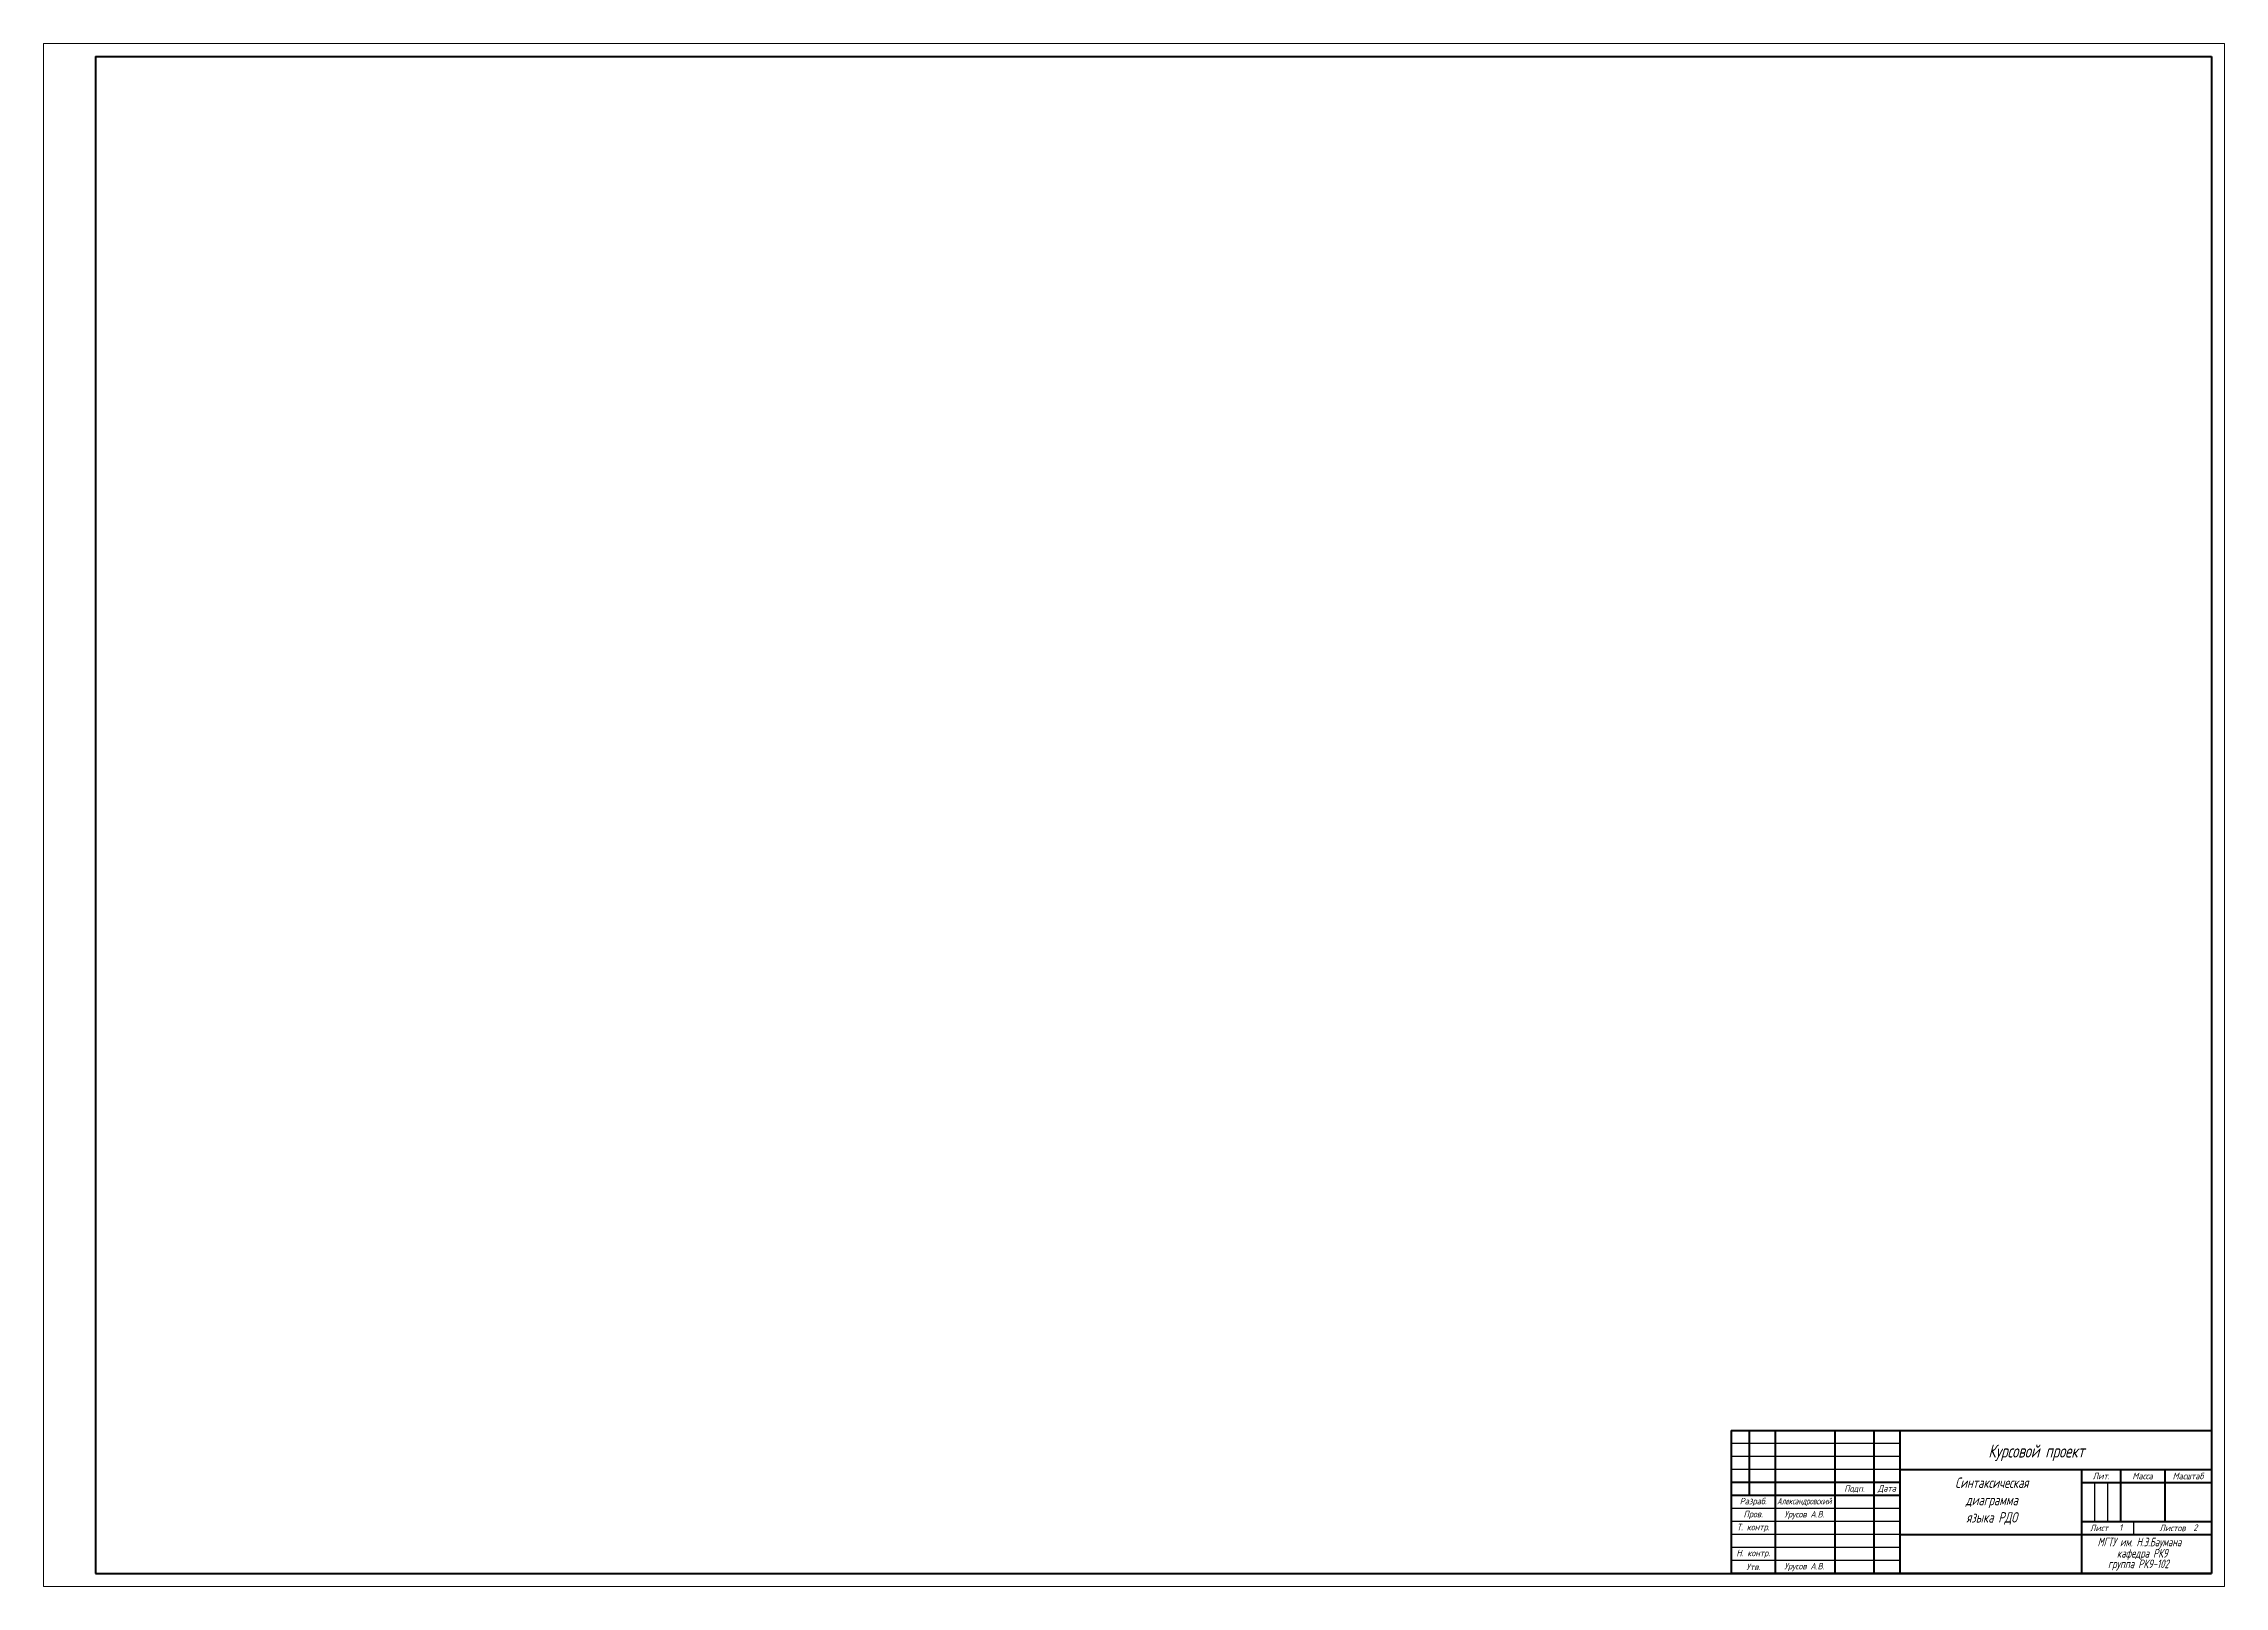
# Model space of a CAD drawing. Header units: millimetres. Extents: x 2644 to 3484, y -1486 to 768.
# Drawn here: x 2644 to 3484, y -461 to 133 of the extents above; entities that cross this region are included whole.
import ezdxf
from ezdxf.enums import TextEntityAlignment as Align

# ---------------------------------------------------------------- set-up
doc = ezdxf.new("R2010")
doc.units = ezdxf.units.MM
doc.layers.get('0').update_dxf_attribs({"lineweight": 30})
doc.layers.add('format', color=7, linetype='Continuous', lineweight=80)
doc.styles.add('стиль1', font='CS_Gost2304.shx', dxfattribs={"width": 0.9, "oblique": 15})

msp = doc.modelspace()

# ---------------------------------------------------------------- linework, layer by layer
for p, q in [((3359.03, -405.79), (3294.03, -405.79)), ((3359.03, -410.79), (3294.03, -410.79)), ((3359.03, -415.79), (3294.03, -415.79)), ((3434.03, -420.79), (3434.03, -435.79)), ((3439.03, -420.79), (3439.03, -435.79)), ((3359.03, -430.79), (3294.03, -430.79)), ((3359.03, -435.79), (3294.03, -435.79)), ((3449.03, -435.79), (3449.03, -440.79)), ((3359.03, -440.79), (3294.03, -440.79)), ((3359.03, -445.79), (3294.03, -445.79)), ((3359.03, -450.79), (3294.03, -450.79))]:
    msp.add_line(p, q)
at = {"lineweight": 5}
for points in [[(2854.03, 133.21), (2644.03, 133.21), (2644.03, -163.79)], [(3064.03, 133.21), (2854.03, 133.21)], [(3484.03, -163.79), (3484.03, 133.21), (3064.03, 133.21)], [(2644.03, -163.79), (2644.03, -460.79), (2854.03, -460.79)], [(3064.03, -460.79), (3484.03, -460.79), (3484.03, -163.79)], [(2854.03, -460.79), (3064.03, -460.79)]]:
    msp.add_lwpolyline(points, dxfattribs=at)
at = {"layer": 'format'}
for p, q in [((2664.03, 128.21), (2664.03, -455.79)), ((2664.03, 128.21), (3479.03, 128.21)), ((3479.03, 128.21), (3479.03, -455.79)), ((3294.03, -400.79), (3294.03, -455.79)), ((3294.03, -400.79), (3479.03, -400.79)), ((3301.03, -400.79), (3301.03, -425.79)), ((3311.03, -400.79), (3311.03, -455.79)), ((3334.03, -400.79), (3334.03, -455.79)), ((3349.03, -400.79), (3349.03, -455.79)), ((3359.03, -400.79), (3359.03, -455.79)), ((3479.03, -400.79), (3479.03, -455.79)), ((3359.03, -415.79), (3479.03, -415.79)), ((3429.03, -415.79), (3429.03, -455.79)), ((3444.03, -415.79), (3444.03, -435.79)), ((3461.03, -415.79), (3461.03, -435.79)), ((3359.03, -420.79), (3294.03, -420.79)), ((3359.03, -425.79), (3294.03, -425.79)), ((3429.03, -420.79), (3479.03, -420.79)), ((3429.03, -435.79), (3479.03, -435.79)), ((3359.03, -440.79), (3479.03, -440.79)), ((2664.03, -455.79), (3479.03, -455.79)), ((3479.03, -455.79), (3294.03, -455.79))]:
    msp.add_line(p, q, dxfattribs=at)

# ---------------------------------------------------------------- texts
at = {"lineweight": 25, "style": 'стиль1', "oblique": 15}
for s, height, width, p in [('Курсовой проект', 5, 0.9, (3393.09, -411.19)), ('МГТУ им. Н.Э.Баумана', 3.3333, 0.8, (3435.16, -445.37)), ('группа РК9-102', 3.3333, 0.9, (3439.19, -453.78)), ('кафедра РК9', 3.3333, 0.9, (3442.62, -449.71))]:
    msp.add_text(s, height=height, dxfattribs=dict(at, width=width)).set_placement(p)
at = {"lineweight": 25, "insert": (3394.42, -427.96), "char_height": 4, "width": 66.1939, "attachment_point": 5, "style": 'стиль1'}
msp.add_mtext('{Синтаксическая\\Pдиаграмма\\Pязыка РДО}', dxfattribs=at)
at = {"layer": 'format', "lineweight": -3, "style": 'стиль1', "oblique": 15}
for s, p in [('Лит.', (3436.53, -418.29)), ('Масса', (3452.53, -418.29)), ('Масштаб', (3470.03, -418.29)), ('Разраб.', (3302.53, -428.29)), ('Подп.', (3341.53, -423.29)), ('Дата', (3354.03, -423.29)), ('Т. контр.', (3302.53, -438.29)), ('Пров.', (3302.53, -433.29)), ('Урусов А.В.', (3322.22, -433.35)), ('Лист', (3435.74, -438.29)), ('1', (3444.06, -438.18)), ('Листов', (3464.03, -438.29)), ('2', (3472.86, -438.18)), ('Н. контр.', (3302.53, -448.29)), ('Утв.', (3302.53, -453.29)), ('Урусов А.В.', (3322.22, -453.35))]:
    msp.add_text(s, height=2.5, dxfattribs=at).set_placement(p, align=Align.MIDDLE)
at = {"layer": 'format', "lineweight": -3, "style": 'стиль1', "oblique": 15, "width": 0.8}
msp.add_text('Александровский', height=2.5, dxfattribs=at).set_placement((3322.22, -428.29), align=Align.MIDDLE)

doc.saveas('drawing.dxf')
